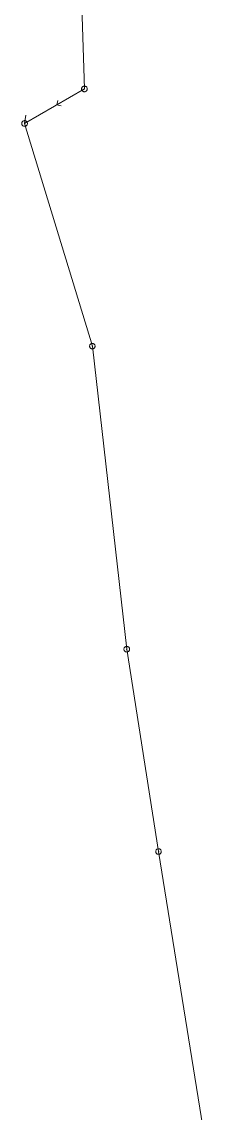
# Model space of a CAD drawing. Header units: metres. Extents: x 25504150 to 25508618, y 6694193 to 6702753.
# Drawn here: x 25505425.7 to 25505458.1, y 6698027.8 to 6698208.7 of the extents above; entities that cross this region are included whole.
import ezdxf

# ---------------------------------------------------------------- set-up
doc = ezdxf.new("R2010")
doc.units = ezdxf.units.M
for name, pattern in [('Sewer_node', [0]), ('Viemariputket', [0]), ('Viemarivarusteet', [0])]:
    doc.linetypes.add(name, pattern=pattern)
for name, color, linetype, lineweight in [('Sewer_node', 7, 'Sewer_node', 0), ('Viemariputket', 7, 'Viemariputket', 0), ('Viemarivarusteet', 7, 'Viemarivarusteet', 0)]:
    doc.layers.add(name, color=color, linetype=linetype, lineweight=lineweight)

msp = doc.modelspace()

# ---------------------------------------------------------------- linework, layer by layer
at = {"layer": 'Sewer_node', "color": 46, "linetype": 'Continuous', "true_color": 0x7f5f00, "flags": 128}
for points, elevation in [([(25505436.54, 6698197.58), (25505436.53, 6698197.65), (25505436.52, 6698197.73), (25505436.49, 6698197.79), (25505436.45, 6698197.86), (25505436.4, 6698197.91), (25505436.35, 6698197.96), (25505436.28, 6698198), (25505436.22, 6698198.03), (25505436.14, 6698198.04), (25505436.07, 6698198.05), (25505436, 6698198.04), (25505435.92, 6698198.03), (25505435.86, 6698198), (25505435.79, 6698197.96), (25505435.74, 6698197.91), (25505435.69, 6698197.86), (25505435.65, 6698197.79), (25505435.62, 6698197.73), (25505435.61, 6698197.65), (25505435.6, 6698197.58), (25505435.61, 6698197.51), (25505435.62, 6698197.43), (25505435.65, 6698197.37), (25505435.69, 6698197.3), (25505435.74, 6698197.25), (25505435.79, 6698197.2), (25505435.86, 6698197.16), (25505435.92, 6698197.13), (25505436, 6698197.12), (25505436.07, 6698197.11), (25505436.14, 6698197.12), (25505436.22, 6698197.13), (25505436.28, 6698197.16), (25505436.35, 6698197.2), (25505436.4, 6698197.25), (25505436.45, 6698197.3), (25505436.49, 6698197.37), (25505436.52, 6698197.43), (25505436.53, 6698197.51)], 37.06), ([(25505426.61, 6698191.85), (25505426.6, 6698191.92), (25505426.59, 6698192), (25505426.56, 6698192.06), (25505426.52, 6698192.13), (25505426.47, 6698192.18), (25505426.42, 6698192.23), (25505426.35, 6698192.27), (25505426.29, 6698192.3), (25505426.21, 6698192.31), (25505426.14, 6698192.32), (25505426.07, 6698192.31), (25505425.99, 6698192.3), (25505425.93, 6698192.27), (25505425.86, 6698192.23), (25505425.81, 6698192.18), (25505425.76, 6698192.13), (25505425.72, 6698192.06), (25505425.69, 6698192), (25505425.68, 6698191.92), (25505425.67, 6698191.85), (25505425.68, 6698191.78), (25505425.69, 6698191.7), (25505425.72, 6698191.64), (25505425.76, 6698191.57), (25505425.81, 6698191.52), (25505425.86, 6698191.47), (25505425.93, 6698191.43), (25505425.99, 6698191.4), (25505426.07, 6698191.39), (25505426.14, 6698191.38), (25505426.21, 6698191.39), (25505426.29, 6698191.4), (25505426.35, 6698191.43), (25505426.42, 6698191.47), (25505426.47, 6698191.52), (25505426.52, 6698191.57), (25505426.56, 6698191.64), (25505426.59, 6698191.7), (25505426.6, 6698191.78)], 37.12), ([(25505437.85, 6698154.95), (25505437.84, 6698155.02), (25505437.83, 6698155.09), (25505437.8, 6698155.16), (25505437.76, 6698155.22), (25505437.72, 6698155.28), (25505437.66, 6698155.32), (25505437.6, 6698155.36), (25505437.53, 6698155.39), (25505437.46, 6698155.4), (25505437.39, 6698155.41), (25505437.32, 6698155.4), (25505437.25, 6698155.39), (25505437.18, 6698155.36), (25505437.12, 6698155.32), (25505437.06, 6698155.28), (25505437.02, 6698155.22), (25505436.98, 6698155.16), (25505436.95, 6698155.09), (25505436.94, 6698155.02), (25505436.93, 6698154.95), (25505436.94, 6698154.88), (25505436.95, 6698154.81), (25505436.98, 6698154.74), (25505437.02, 6698154.68), (25505437.06, 6698154.62), (25505437.12, 6698154.58), (25505437.18, 6698154.54), (25505437.25, 6698154.51), (25505437.32, 6698154.5), (25505437.39, 6698154.49), (25505437.46, 6698154.5), (25505437.53, 6698154.51), (25505437.6, 6698154.54), (25505437.66, 6698154.58), (25505437.72, 6698154.62), (25505437.76, 6698154.68), (25505437.8, 6698154.74), (25505437.83, 6698154.81), (25505437.84, 6698154.88)], 37.15), ([(25505443.57, 6698104.72), (25505443.56, 6698104.79), (25505443.55, 6698104.87), (25505443.52, 6698104.93), (25505443.48, 6698105), (25505443.43, 6698105.05), (25505443.38, 6698105.1), (25505443.31, 6698105.14), (25505443.25, 6698105.17), (25505443.17, 6698105.18), (25505443.1, 6698105.19), (25505443.03, 6698105.18), (25505442.95, 6698105.17), (25505442.89, 6698105.14), (25505442.82, 6698105.1), (25505442.77, 6698105.05), (25505442.72, 6698105), (25505442.68, 6698104.93), (25505442.65, 6698104.87), (25505442.64, 6698104.79), (25505442.63, 6698104.72), (25505442.64, 6698104.65), (25505442.65, 6698104.57), (25505442.68, 6698104.51), (25505442.72, 6698104.44), (25505442.77, 6698104.39), (25505442.82, 6698104.34), (25505442.89, 6698104.3), (25505442.95, 6698104.27), (25505443.03, 6698104.26), (25505443.1, 6698104.25), (25505443.17, 6698104.26), (25505443.25, 6698104.27), (25505443.31, 6698104.3), (25505443.38, 6698104.34), (25505443.43, 6698104.39), (25505443.48, 6698104.44), (25505443.52, 6698104.51), (25505443.55, 6698104.57), (25505443.56, 6698104.65)], 38.47), ([(25505448.84, 6698071.19), (25505448.83, 6698071.26), (25505448.82, 6698071.33), (25505448.79, 6698071.4), (25505448.75, 6698071.46), (25505448.71, 6698071.52), (25505448.65, 6698071.56), (25505448.59, 6698071.6), (25505448.52, 6698071.63), (25505448.45, 6698071.64), (25505448.38, 6698071.65), (25505448.31, 6698071.64), (25505448.24, 6698071.63), (25505448.17, 6698071.6), (25505448.11, 6698071.56), (25505448.05, 6698071.52), (25505448.01, 6698071.46), (25505447.97, 6698071.4), (25505447.94, 6698071.33), (25505447.93, 6698071.26), (25505447.92, 6698071.19), (25505447.93, 6698071.12), (25505447.94, 6698071.05), (25505447.97, 6698070.98), (25505448.01, 6698070.92), (25505448.05, 6698070.86), (25505448.11, 6698070.82), (25505448.17, 6698070.78), (25505448.24, 6698070.75), (25505448.31, 6698070.74), (25505448.38, 6698070.73), (25505448.45, 6698070.74), (25505448.52, 6698070.75), (25505448.59, 6698070.78), (25505448.65, 6698070.82), (25505448.71, 6698070.86), (25505448.75, 6698070.92), (25505448.79, 6698070.98), (25505448.82, 6698071.05), (25505448.83, 6698071.12)], 38.11)]:
    msp.add_lwpolyline(points, close=True, dxfattribs=dict(at, elevation=elevation))
msp.add_lwpolyline([(25505431.65, 6698195.66), (25505431.48, 6698194.93), (25505432.2, 6698194.75)], dxfattribs=at)
at = {"layer": 'Viemariputket', "color": 1, "linetype": 'Continuous', "lineweight": 15}
for p, q in [((25505436.07, 6698197.58, 35.87), (25505435.66, 6698211.29, 35.96)), ((25505426.14, 6698191.85), (25505436.07, 6698197.58)), ((25505426.14, 6698191.85), (25505426.33, 6698193.21)), ((25505437.39, 6698154.95, 35.48), (25505426.14, 6698191.85, 35.68)), ((25505443.1, 6698104.72, 35.27), (25505437.39, 6698154.95, 35.45)), ((25505448.38, 6698071.19, 35.13), (25505443.1, 6698104.72, 35.26)), ((25505458.13, 6698011, 34.97), (25505448.38, 6698071.19, 35.13))]:
    msp.add_line(p, q, dxfattribs=at)
at = {"layer": 'Viemarivarusteet', "color": 1}
for p in [(25505436.07, 6698197.58, 37.06), (25505426.14, 6698191.85, 37.12), (25505437.39, 6698154.95, 37.15), (25505443.1, 6698104.72, 38.47), (25505448.38, 6698071.19, 38.11)]:
    msp.add_point(p, dxfattribs=at)

doc.saveas('drawing.dxf')
